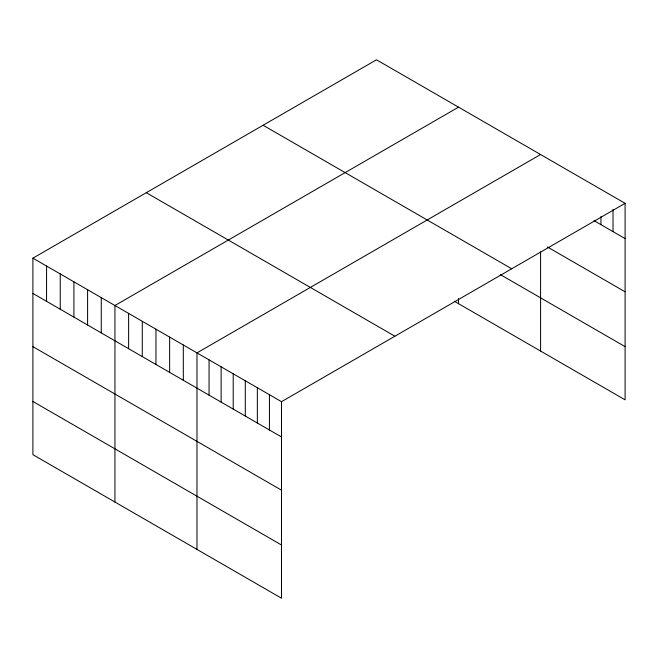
<?xml version="1.0" encoding="UTF-8"?>
<svg xmlns="http://www.w3.org/2000/svg" width="658" height="658" viewBox="0 0 658 658"><rect width="100%" height="100%" fill="white"/><g stroke="black" fill="none" stroke-linecap="round" stroke-linejoin="round"><path stroke-width="0.99" d="M625.1 203.322L281.509 401.684L281.509 598.212L32.9 454.678L32.9 258.158L376.491 59.788L625.1 203.322L625.1 399.842L454.259 301.208M458.536 107.147L114.944 305.518L114.944 502.046M540.572 154.515L196.981 352.885L196.981 549.414M594.051 220.677L625.1 238.599M547.472 246.997L625.1 291.815M263.11 125.25L511.718 268.777M500.409 274.641L625.1 346.634M146.282 192.695L394.89 336.23M32.9 258.158L281.509 401.684M32.9 293.435L281.509 436.97M32.9 346.651L281.509 490.177M32.9 401.47L281.509 545.005M613.026 209.45L613.026 231.632M600.951 216.589L600.951 224.658M540.572 251.817L540.572 351.043M458.536 298.559L458.536 303.675M269.435 394.718L269.435 429.995M257.36 387.743L257.36 423.028M245.286 380.776L245.286 416.053M233.212 373.802L233.212 409.087M221.129 366.827L221.129 402.112M209.055 359.86L209.055 395.137M183.311 344.989L183.311 380.275M169.632 337.102L169.632 372.379M155.962 329.206L155.962 364.483M142.284 321.31L142.284 356.595M128.614 313.414L128.614 348.699M101.266 297.63L101.266 332.907M87.596 289.734L87.596 325.011M73.918 281.838L73.918 317.123M60.248 273.942L60.248 309.227M46.57 266.046L46.57 301.331"/></g></svg>
